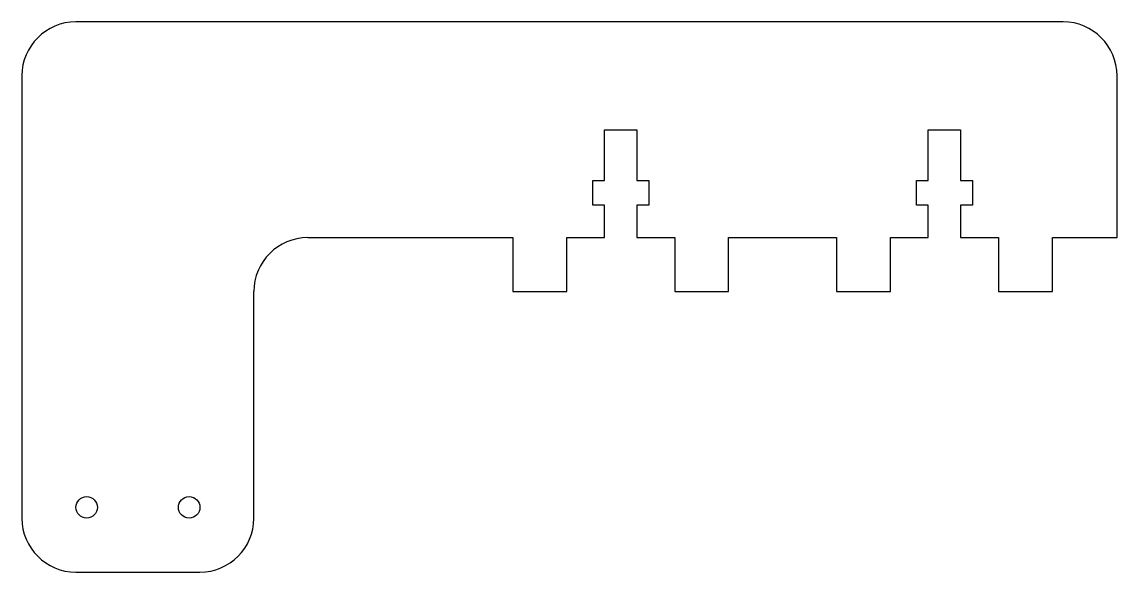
# Model space of a CAD drawing. Header units: millimetres. Extents: x -70 to 31, y -31 to 20.
import ezdxf

# ---------------------------------------------------------------- set-up
doc = ezdxf.new("R2010")
doc.units = ezdxf.units.MM

msp = doc.modelspace()

# ---------------------------------------------------------------- linework, layer by layer
at = {"color": 7, "linetype": 'Continuous', "lineweight": 25}
for p, q in [((26, 20), (-65.5, 20)), ((-70.5, 15), (-70.5, -26)), ((31, 0), (31, 15)), ((-16.5, 5.3), (-16.5, 10)), ((-16.5, 10), (-13.5, 10)), ((-13.5, 10), (-13.5, 5.3)), ((13.5, 5.3), (13.5, 10)), ((13.5, 10), (16.5, 10)), ((16.5, 10), (16.5, 5.3)), ((-17.6, 3), (-17.6, 5.3)), ((-17.6, 5.3), (-16.5, 5.3)), ((-13.5, 5.3), (-12.4, 5.3)), ((-12.4, 5.3), (-12.4, 3)), ((12.4, 3), (12.4, 5.3)), ((12.4, 5.3), (13.5, 5.3)), ((16.5, 5.3), (17.6, 5.3)), ((17.6, 5.3), (17.6, 3)), ((-16.5, 3), (-17.6, 3)), ((-16.5, 0), (-16.5, 3)), ((-12.4, 3), (-13.5, 3)), ((-13.5, 3), (-13.5, 0)), ((13.5, 3), (12.4, 3)), ((13.5, 0), (13.5, 3)), ((17.6, 3), (16.5, 3)), ((16.5, 3), (16.5, 0)), ((-44, 0), (-25, 0)), ((-25, 0), (-25, -5)), ((-20, -5), (-20, 0)), ((-20, 0), (-16.5, 0)), ((-13.5, 0), (-10, 0)), ((-10, 0), (-10, -5)), ((-5, -5), (-5, 0)), ((-5, 0), (5, 0)), ((5, 0), (5, -5)), ((10, -5), (10, 0)), ((10, 0), (13.5, 0)), ((16.5, 0), (20, 0)), ((20, 0), (20, -5)), ((25, -5), (25, 0)), ((25, 0), (31, 0)), ((-49, -26), (-49, -5)), ((-25, -5), (-20, -5)), ((-10, -5), (-5, -5)), ((5, -5), (10, -5)), ((20, -5), (25, -5)), ((-65.5, -31), (-54, -31))]:
    msp.add_line(p, q, dxfattribs=at)
for centre in [(-64.5, -25), (-55, -25)]:
    msp.add_circle(centre, 1, dxfattribs=at)
for centre, start, end in [((-65.5, 15), 90, 180), ((26, 15), 0, 90), ((-44, -5), 90, 180), ((-65.5, -26), 180, 270), ((-54, -26), 270, 0)]:
    msp.add_arc(centre, 5, start, end, dxfattribs=at)

doc.saveas('drawing.dxf')
